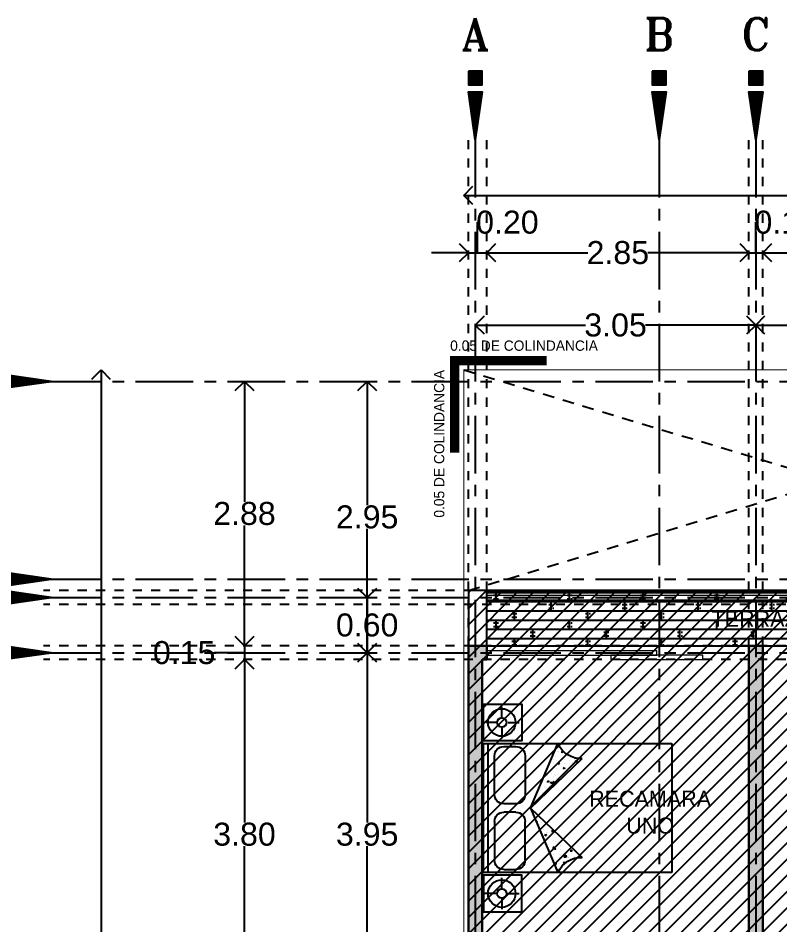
# Model space of a CAD drawing. Header units: metres. Extents: x -58 to 722, y -1100 to 345.
# Drawn here: x 89.08 to 97.36, y -485.22 to -475.36 of the extents above; entities that cross this region are included whole.
import ezdxf
from ezdxf.enums import TextEntityAlignment as Align

# ---------------------------------------------------------------- set-up
doc = ezdxf.new("R2010")
doc.units = ezdxf.units.M
doc.header["$MEASUREMENT"] = 0
for name, pattern in [('ACAD_ISO07W100', [3, 0, -3]), ('CENTER2', [1.125, 0.75, -0.125, 0.125, -0.125]), ('CENTERX2', [4, 2.5, -0.5, 0.5, -0.5]), ('HIDDEN2', [0.1875, 0.125, -0.0625])]:
    doc.linetypes.add(name, pattern=pattern)
doc.layers.get('0').update_dxf_attribs({"color": 255})
doc.layers.get('DEFPOINTS').update_dxf_attribs({"color": 250})
for name, color, linetype in [('FSR_ARQ_001TERRENO', 8, 'Continuous'), ('FSR_ARQ_003RELLENODEMUROS', 251, 'Continuous'), ('FSR_ARQ_007PROYECCIONES', 200, 'HIDDEN2'), ('FSR_ARQ_008MOBILIARIO', 115, 'Continuous'), ('FSR_ARQ_009ESCALERA', 40, 'Continuous'), ('FSR_ARQ_010MUROBAJO', 33, 'Continuous'), ('FSR_ARQ_014TEXTOS', 142, 'Continuous'), ('FSR_ARQ_015COTAS', 125, 'Continuous'), ('FSR_ARQ_016EJES', 135, 'CENTER2'), ('FSR_ARQ_017EJESTEXT', 135, 'Continuous'), ('FSR_ARQ_018HATCH', 252, 'Continuous'), ('FSR_ARQ_022AREAS', 110, 'Continuous'), ('FSR_ARQ_025RESTRI', 140, 'Continuous'), ('MOBILIARIO', 125, 'Continuous')]:
    doc.layers.add(name, color=color, linetype=linetype)
doc.layers.add('FSR_ARQ_002MURO', color=150, linetype='Continuous', lineweight=30)
doc.layers.add('FSR_ARQ_013VENTANAS', color=4, linetype='Continuous', lineweight=5)
doc.styles.add('ESPACIOS', font='GOTHIC.TTF')
doc.styles.add('ROMANT', font='romant.shx')
doc.styles.add('style1', font='arial.ttf')
doc.dimstyles.new('PP_PACO', dxfattribs={"dimtxt": 0.18, "dimasz": 0.075, "dimexe": 0.075, "dimexo": 0, "dimgap": 0, "dimtad": 0, "dimtih": 1, "dimtoh": 1, "dimzin": 1, "dimdsep": 46, "dimtxsty": 'style1', "dimcen": 0.15, "dimse1": 1, "dimse2": 1, "dimclrd": 256, "dimclre": 256, "dimadec": 0, "dimazin": 0, "dimtfac": 1, "dimtmove": 0, "dimatfit": 3, "dimfxl": 0.075, "dimarcsym": 0})
pattern_1 = [(0, (214.568103, -440.040968), (0.0078125, 0.015625), [0, -0.015625])]

# ---------------------------------------------------------------- blocks, each defined once
blk = doc.blocks.new('*X12')
at = {"color": 0}
for p, q in [((28.9568, -1.6501), (28.9568, -1.6501)), ((28.9722, -1.6226), (28.9722, -1.6226)), ((28.9841, -1.6177), (28.9841, -1.6177)), ((29.0085, -1.599), (29.0162, -1.6002)), ((29.0162, -1.6002), (29.0157, -1.5959)), ((29.0794, -1.6158), (29.0874, -1.6062)), ((29.0848, -1.6214), (29.0903, -1.6219)), ((29.0903, -1.6219), (29.0874, -1.6063)), ((29.1176, -1.6234), (29.1176, -1.6234)), ((29.1841, -1.6447), (29.1891, -1.6427)), ((29.1841, -1.6447), (29.1965, -1.653)), ((29.1965, -1.6531), (29.1986, -1.6468)), ((28.6976, -1.7681), (28.6976, -1.7681)), ((28.7492, -1.742), (28.7492, -1.742)), ((28.7514, -1.7773), (28.7634, -1.7629)), ((28.7663, -1.7786), (28.7634, -1.7629)), ((28.8118, -1.7337), (28.8118, -1.7337)), ((28.8239, -1.7521), (28.8239, -1.7521)), ((28.8817, -1.7112), (28.8817, -1.7112)), ((28.9065, -1.7213), (28.9065, -1.7213)), ((29.2084, -1.6998), (29.2084, -1.6998)), ((29.2216, -1.6798), (29.2216, -1.6798)), ((29.2522, -1.7113), (29.2522, -1.7113)), ((29.282, -1.7281), (29.282, -1.7281)), ((29.3121, -1.7662), (29.3121, -1.7662)), ((29.3137, -1.7576), (29.3137, -1.7576)), ((29.3333, -1.7453), (29.3508, -1.7386)), ((29.3333, -1.7453), (29.3457, -1.7537)), ((29.3352, -1.7642), (29.3352, -1.7642)), ((29.3457, -1.7537), (29.3508, -1.7386)), ((29.3763, -1.7493), (29.3763, -1.7493)), ((28.4853, -1.8556), (28.4853, -1.8556)), ((28.5232, -1.8365), (28.5232, -1.8365)), ((28.5256, -1.8613), (28.5256, -1.8613)), ((28.5661, -1.8277), (28.5661, -1.8277)), ((28.5662, -1.8689), (28.5662, -1.8689)), ((28.6188, -1.8613), (28.6188, -1.8613)), ((28.669, -1.8114), (28.669, -1.8114)), ((28.6834, -1.8406), (28.6834, -1.8406)), ((28.6946, -1.8513), (28.6946, -1.8513)), ((28.6995, -1.8333), (28.6995, -1.8333)), ((28.7289, -1.8663), (28.7289, -1.8663)), ((28.746, -1.8323), (28.746, -1.8323)), ((28.7514, -1.7773), (28.7663, -1.7786)), ((28.7522, -1.8669), (28.7522, -1.8669)), ((28.7603, -1.8402), (28.7798, -1.8199)), ((28.7603, -1.8402), (28.7825, -1.8437)), ((28.764, -1.8059), (28.7815, -1.7992)), ((28.764, -1.8059), (28.7764, -1.8143)), ((28.7764, -1.8143), (28.7815, -1.7992)), ((28.7825, -1.8437), (28.7798, -1.82)), ((28.8148, -1.7864), (28.8148, -1.7864)), ((29.2893, -1.8243), (29.3014, -1.81)), ((29.2893, -1.8243), (29.3043, -1.8257)), ((29.3043, -1.8257), (29.3014, -1.81)), ((29.3106, -1.8479), (29.3106, -1.8479)), ((29.3321, -1.8475), (29.3321, -1.8475)), ((29.3668, -1.8615), (29.3668, -1.8615)), ((29.4053, -1.8355), (29.4053, -1.8355)), ((29.4076, -1.8537), (29.4076, -1.8537)), ((29.4605, -1.8299), (29.4605, -1.8299)), ((29.4686, -1.84), (29.4807, -1.8257)), ((29.4686, -1.84), (29.4836, -1.8413)), ((29.4836, -1.8414), (29.4807, -1.8257)), ((29.4825, -1.846), (29.5, -1.8393)), ((29.4825, -1.846), (29.495, -1.8544)), ((29.495, -1.8544), (29.5, -1.8393)), ((29.5003, -1.8672), (29.5003, -1.8672)), ((29.5534, -1.8287), (29.5534, -1.8287)), ((29.5631, -1.8147), (29.5631, -1.8147)), ((29.5868, -1.8139), (29.5868, -1.8139)), ((29.6337, -1.8728), (29.6337, -1.8728)), ((29.6479, -1.8557), (29.6589, -1.8427)), ((29.6479, -1.8557), (29.6629, -1.857)), ((29.6629, -1.8571), (29.6603, -1.8433)), ((28.3683, -1.882), (28.3683, -1.882)), ((28.4274, -1.934), (28.4395, -1.9196)), ((28.4274, -1.934), (28.4424, -1.9353)), ((28.4309, -1.8738), (28.4309, -1.8738)), ((28.4363, -1.8877), (28.4363, -1.8877)), ((28.4373, -1.9164), (28.4373, -1.9164)), ((28.4424, -1.9353), (28.4395, -1.9196)), ((28.4598, -1.9599), (28.4598, -1.9599)), ((28.5163, -1.9548), (28.5163, -1.9548)), ((28.5539, -1.8866), (28.5714, -1.8798)), ((28.5539, -1.8866), (28.5663, -1.8949)), ((28.5632, -1.9522), (28.5632, -1.9522)), ((28.5663, -1.895), (28.5714, -1.8799)), ((28.5831, -1.8914), (28.5831, -1.8914)), ((28.6067, -1.9496), (28.6188, -1.9353)), ((28.6067, -1.9496), (28.6217, -1.951)), ((28.6177, -1.9392), (28.6177, -1.9392)), ((28.6217, -1.951), (28.6188, -1.9353)), ((28.6498, -1.9604), (28.6498, -1.9604)), ((28.6803, -1.9309), (28.6803, -1.9309)), ((28.6915, -1.9346), (28.6915, -1.9346)), ((29.4195, -1.8951), (29.4195, -1.8951)), ((29.4574, -1.9131), (29.4574, -1.9131)), ((29.4974, -1.9133), (29.4974, -1.9133)), ((29.553, -1.9007), (29.553, -1.9007)), ((29.56, -1.9051), (29.56, -1.9051)), ((29.5607, -1.9644), (29.5802, -1.9441)), ((29.5607, -1.9644), (29.583, -1.9678)), ((29.583, -1.9678), (29.5802, -1.9441)), ((29.5837, -1.8971), (29.5837, -1.8971)), ((29.6318, -1.9466), (29.6493, -1.9399)), ((29.6318, -1.9466), (29.6442, -1.955)), ((29.6442, -1.955), (29.6493, -1.9399)), ((29.6546, -1.8926), (29.6546, -1.8926)), ((29.6864, -1.9064), (29.6864, -1.9064)), ((29.7136, -1.8783), (29.7136, -1.8783)), ((28.5022, -2.0643), (28.5106, -2.0611)), ((28.5055, -2.0763), (28.5106, -2.0611)), ((28.5266, -2.0838), (28.5461, -2.0635)), ((28.5328, -2.0039), (28.5328, -2.0039)), ((28.5489, -2.0872), (28.5461, -2.0635)), ((28.5519, -2.0378), (28.5519, -2.0378)), ((28.5601, -2.0354), (28.5601, -2.0354)), ((28.6145, -2.0295), (28.6145, -2.0295)), ((29.4505, -1.9942), (29.4505, -1.9942)), ((29.4544, -1.9963), (29.4544, -1.9963)), ((29.4942, -2.0037), (29.4942, -2.0037)), ((29.5033, -2.0281), (29.5154, -2.0137)), ((29.5033, -2.0281), (29.5183, -2.0294)), ((29.5183, -2.0294), (29.5154, -2.0137)), ((29.5431, -1.9779), (29.5431, -1.9779)), ((29.5776, -2.0635), (29.5776, -2.0635)), ((29.5807, -1.9803), (29.5807, -1.9803)), ((29.584, -1.9999), (29.584, -1.9999)), ((29.5889, -1.9912), (29.5889, -1.9912)), ((28.5048, -2.0758), (28.5055, -2.0762)), ((28.5204, -2.1161), (28.5204, -2.1161)), ((28.5266, -2.0838), (28.5489, -2.0872)), ((29.5709, -2.1279), (29.5845, -2.1227)), ((29.5709, -2.1279), (29.5834, -2.1363)), ((29.5834, -2.1363), (29.5844, -2.1333))]:
    blk.add_line(p, q, dxfattribs=at)
blk = doc.blocks.new('CAMA1')
for p, q in [((1.4, 2.05), (0, 2.05)), ((0, 2.05), (0, 0)), ((1.4, 2), (0, 2)), ((1.4, 0), (1.4, 2.05)), ((0.5546, 1.9293), (0.1317, 1.9293)), ((0.8454, 1.9293), (1.2683, 1.9293)), ((0.0317, 1.8293), (0.0317, 1.6966)), ((0.6546, 1.6966), (0.6546, 1.8293)), ((0.7454, 1.6966), (0.7454, 1.8293)), ((1.3683, 1.8293), (1.3683, 1.6966)), ((0.1317, 1.5966), (0.5546, 1.5966)), ((1.2683, 1.5966), (0.8454, 1.5966)), ((0.7, 1.5373), (0, 1.2393)), ((0.7, 1.5373), (0.1628, 0.9761)), ((0.7, 1.5373), (1.2372, 0.9761)), ((0.7, 1.5373), (1.4, 1.2393)), ((0, 0), (1.4, 0))]:
    blk.add_line(p, q)
for centre, radius, start, end in [((0.1317, 1.8293), 0.1, 90, 180), ((0.5546, 1.8293), 0.1, 0, 90), ((0.8454, 1.8293), 0.1, 90, 180), ((1.2683, 1.8293), 0.1, 0, 90), ((0.1317, 1.6966), 0.1, 180, 270), ((0.5546, 1.6966), 0.1, 270, 0), ((0.8454, 1.6966), 0.1, 180, 270), ((1.2683, 1.6966), 0.1, 270, 360), ((-0.1119, 0.9881), 0.275, 357.48544, 65.98797), ((1.5119, 0.9881), 0.275, 114.01203, 182.51456)]:
    blk.add_arc(centre, radius, start, end)
blk.add_blockref('*X12', (-28.3475, 3.1197))
blk = doc.blocks.new('Di-p0101')
at = {"const_width": 0.2}
blk.add_lwpolyline([(0, 0.8), (0, 1)], dxfattribs=at)
for points in [[(0.1, 1), (0.1, 0.8), (-0.1, 0.8), (-0.1, 1)], [(0, 0), (0.1, 0.7), (-0.1, 0.7)]]:
    blk.add_lwpolyline(points, close=True)
blk.add_lwpolyline([(0, 0, 0, 0.2, 0), (0, 0.7, 0.2, 0.2, 0)], format="xyseb")
at = {"style": 'ROMANT'}
blk.add_attdef('1', text='', height=0.6, dxfattribs=at).set_placement((0, 1.3), align=Align.CENTER)
blk = doc.blocks.new('Di-p0102')
at = {"const_width": 0.2}
blk.add_lwpolyline([(-0.8, 0), (-1, 0)], dxfattribs=at)
for points in [[(-1, 0.1), (-0.8, 0.1), (-0.8, -0.1), (-1, -0.1)], [(0, 0), (-0.7, 0.1), (-0.7, -0.1)]]:
    blk.add_lwpolyline(points, close=True)
blk.add_lwpolyline([(0, 0, 0, 0.2, 0), (-0.7, 0, 0.2, 0.2, 0)], format="xyseb")
at = {"style": 'ROMANT'}
blk.add_attdef('A', text='', height=0.6, dxfattribs=at).set_placement((-1.3, 0), align=Align.MIDDLE_RIGHT)
blk = doc.blocks.new('_Open90')
at = {"color": 0, "linetype": 'ByBlock', "lineweight": -2}
for p, q in [((-0.5, 0.5), (0, 0)), ((0, 0), (-1, 0)), ((0, 0), (-0.5, -0.5))]:
    blk.add_line(p, q, dxfattribs=at)
blk = doc.blocks.new('*D389')
at = {"layer": 'DEFPOINTS', "color": 0, "ltscale": 0.005, "transparency": 16777216}
for p in [(93.0469, -481.6615), (92.8739, -482.2615), (93.0469, -482.2615)]:
    blk.add_point(p, dxfattribs=at)
at = {"layer": 'FSR_ARQ_015COTAS', "lineweight": -2, "ltscale": 0.005, "transparency": 16777216}
for p, q in [((92.8739, -481.4615), (92.8739, -481.2615)), ((92.8739, -481.6615), (92.8739, -482.2615)), ((92.8739, -481.6615), (92.8739, -482.2615)), ((92.8739, -482.4615), (92.8739, -482.6615))]:
    blk.add_line(p, q, dxfattribs=at)
at = {"layer": 'FSR_ARQ_015COTAS', "lineweight": -2, "ltscale": 0.005, "transparency": 16777216, "xscale": 0.2, "yscale": 0.2, "zscale": 0.2}
for p, rotation in [((92.8739, -481.6615), 270), ((92.8739, -482.2615), 90)]:
    blk.add_blockref('_Open90', p, dxfattribs=dict(at, rotation=rotation))
at = {"layer": 'FSR_ARQ_015COTAS', "color": 0, "ltscale": 0.005, "transparency": 16777216, "insert": (92.8739, -481.9615), "char_height": 0.25, "attachment_point": 5, "style": 'style1'}
blk.add_mtext('0.60', dxfattribs=at)
blk = doc.blocks.new('*D390')
at = {"layer": 'DEFPOINTS', "color": 0, "ltscale": 0.005, "transparency": 16777216}
for p in [(93.0469, -482.2615), (92.8739, -486.2115), (93.0688, -486.2115)]:
    blk.add_point(p, dxfattribs=at)
at = {"layer": 'FSR_ARQ_015COTAS', "lineweight": -2, "ltscale": 0.005, "transparency": 16777216}
for p, q in [((92.8739, -482.4615), (92.8739, -484.1088)), ((92.8739, -486.0115), (92.8739, -484.3643))]:
    blk.add_line(p, q, dxfattribs=at)
at = {"layer": 'FSR_ARQ_015COTAS', "lineweight": -2, "ltscale": 0.005, "transparency": 16777216, "xscale": 0.2, "yscale": 0.2, "zscale": 0.2}
for p, rotation in [((92.8739, -482.2615), 90), ((92.8739, -486.2115), 270)]:
    blk.add_blockref('_Open90', p, dxfattribs=dict(at, rotation=rotation))
at = {"layer": 'FSR_ARQ_015COTAS', "color": 0, "ltscale": 0.005, "transparency": 16777216, "insert": (92.8739, -484.2365), "char_height": 0.25, "attachment_point": 5, "style": 'style1'}
blk.add_mtext('3.95', dxfattribs=at)
blk = doc.blocks.new('*D498')
at = {"layer": 'DEFPOINTS', "color": 0, "ltscale": 0.005, "transparency": 16777216}
for p in [(92.8739, -479.311), (93.338, -479.311), (93.0469, -482.2615)]:
    blk.add_point(p, dxfattribs=at)
at = {"layer": 'FSR_ARQ_015COTAS', "lineweight": -2, "ltscale": 0.005, "transparency": 16777216}
for p, q in [((92.8739, -479.511), (92.8739, -480.6587)), ((92.8739, -482.0615), (92.8739, -480.9139))]:
    blk.add_line(p, q, dxfattribs=at)
at = {"layer": 'FSR_ARQ_015COTAS', "lineweight": -2, "ltscale": 0.005, "transparency": 16777216, "xscale": 0.2, "yscale": 0.2, "zscale": 0.2}
for p, rotation in [((92.8739, -479.311), 90), ((92.8739, -482.2615), 270)]:
    blk.add_blockref('_Open90', p, dxfattribs=dict(at, rotation=rotation))
at = {"layer": 'FSR_ARQ_015COTAS', "color": 0, "ltscale": 0.005, "transparency": 16777216, "insert": (92.8739, -480.7863), "char_height": 0.25, "attachment_point": 5, "style": 'style1'}
blk.add_mtext('2.95', dxfattribs=at)
blk = doc.blocks.new('*D499')
at = {"layer": 'DEFPOINTS', "color": 0, "ltscale": 0.005, "transparency": 16777216}
for p in [(92.0896, -479.311), (91.54, -482.1865), (92.0896, -482.1865)]:
    blk.add_point(p, dxfattribs=at)
at = {"layer": 'FSR_ARQ_015COTAS', "lineweight": -2, "ltscale": 0.005, "transparency": 16777216}
for p, q in [((91.54, -479.511), (91.54, -480.6212)), ((91.54, -481.9865), (91.54, -480.8764))]:
    blk.add_line(p, q, dxfattribs=at)
at = {"layer": 'FSR_ARQ_015COTAS', "lineweight": -2, "ltscale": 0.005, "transparency": 16777216, "xscale": 0.2, "yscale": 0.2, "zscale": 0.2}
for p, rotation in [((91.54, -479.311), 90), ((91.54, -482.1865), 270)]:
    blk.add_blockref('_Open90', p, dxfattribs=dict(at, rotation=rotation))
at = {"layer": 'FSR_ARQ_015COTAS', "color": 0, "ltscale": 0.005, "transparency": 16777216, "insert": (91.54, -480.7488), "char_height": 0.25, "attachment_point": 5, "style": 'style1'}
blk.add_mtext('2.88', dxfattribs=at)
blk = doc.blocks.new('*D500')
at = {"layer": 'DEFPOINTS', "color": 0, "ltscale": 0.005, "transparency": 16777216}
for p in [(92.0896, -482.1865), (91.54, -482.3365), (91.6852, -482.3365)]:
    blk.add_point(p, dxfattribs=at)
at = {"layer": 'FSR_ARQ_015COTAS', "lineweight": -2, "ltscale": 0.005, "transparency": 16777216}
for p, q in [((91.54, -481.9865), (91.54, -481.7865)), ((91.54, -482.1865), (91.54, -482.3365)), ((91.54, -482.1865), (91.54, -482.3365)), ((91.54, -482.2615), (91.2097, -482.2615)), ((91.54, -482.5365), (91.54, -482.7365))]:
    blk.add_line(p, q, dxfattribs=at)
at = {"layer": 'FSR_ARQ_015COTAS', "lineweight": -2, "ltscale": 0.005, "transparency": 16777216, "xscale": 0.2, "yscale": 0.2, "zscale": 0.2}
for p, rotation in [((91.54, -482.1865), 270), ((91.54, -482.3365), 90)]:
    blk.add_blockref('_Open90', p, dxfattribs=dict(at, rotation=rotation))
at = {"layer": 'FSR_ARQ_015COTAS', "color": 0, "ltscale": 0.005, "transparency": 16777216, "insert": (90.8841, -482.2615), "char_height": 0.25, "attachment_point": 5, "style": 'style1'}
blk.add_mtext('0.15', dxfattribs=at)
blk = doc.blocks.new('*D501')
at = {"layer": 'DEFPOINTS', "color": 0, "ltscale": 0.005, "transparency": 16777216}
for p in [(91.6852, -482.3365), (91.54, -486.1365), (92.0016, -486.1365)]:
    blk.add_point(p, dxfattribs=at)
at = {"layer": 'FSR_ARQ_015COTAS', "lineweight": -2, "ltscale": 0.005, "transparency": 16777216}
for p, q in [((91.54, -482.5365), (91.54, -484.1088)), ((91.54, -485.9365), (91.54, -484.3643))]:
    blk.add_line(p, q, dxfattribs=at)
at = {"layer": 'FSR_ARQ_015COTAS', "lineweight": -2, "ltscale": 0.005, "transparency": 16777216, "xscale": 0.2, "yscale": 0.2, "zscale": 0.2}
for p, rotation in [((91.54, -482.3365), 90), ((91.54, -486.1365), 270)]:
    blk.add_blockref('_Open90', p, dxfattribs=dict(at, rotation=rotation))
at = {"layer": 'FSR_ARQ_015COTAS', "color": 0, "ltscale": 0.005, "transparency": 16777216, "insert": (91.54, -484.2365), "char_height": 0.25, "attachment_point": 5, "style": 'style1'}
blk.add_mtext('3.80', dxfattribs=at)
blk = doc.blocks.new('*D508')
at = {"layer": 'DEFPOINTS', "color": 0, "ltscale": 0.005, "transparency": 16777216}
for p in [(89.9798, -479.186), (93.9248, -479.186), (93.9248, -494.186)]:
    blk.add_point(p, dxfattribs=at)
at = {"layer": 'FSR_ARQ_015COTAS', "lineweight": -2, "ltscale": 0.005, "transparency": 16777216}
for p, q in [((89.9798, -479.386), (89.9798, -486.5584)), ((89.9798, -493.986), (89.9798, -486.8137))]:
    blk.add_line(p, q, dxfattribs=at)
at = {"layer": 'FSR_ARQ_015COTAS', "lineweight": -2, "ltscale": 0.005, "transparency": 16777216, "xscale": 0.2, "yscale": 0.2, "zscale": 0.2}
for p, rotation in [((89.9798, -479.186), 90), ((89.9798, -494.186), 270)]:
    blk.add_blockref('_Open90', p, dxfattribs=dict(at, rotation=rotation))
at = {"layer": 'FSR_ARQ_015COTAS', "color": 0, "ltscale": 0.005, "transparency": 16777216, "insert": (89.9798, -486.686), "char_height": 0.25, "attachment_point": 5, "style": 'style1'}
blk.add_mtext('15.00', dxfattribs=at)
blk = doc.blocks.new('*D536')
at = {"layer": 'DEFPOINTS', "color": 0, "ltscale": 0.005, "transparency": 16777216}
for p in [(97.0998, -478.6992), (94.0498, -478.8701), (97.0998, -478.8701)]:
    blk.add_point(p, dxfattribs=at)
at = {"layer": 'FSR_ARQ_015COTAS', "lineweight": -2, "ltscale": 0.005, "transparency": 16777216}
for p, q in [((94.2498, -478.6992), (95.2492, -478.6992)), ((96.8998, -478.6992), (95.9003, -478.6992))]:
    blk.add_line(p, q, dxfattribs=at)
at = {"layer": 'FSR_ARQ_015COTAS', "lineweight": -2, "ltscale": 0.005, "transparency": 16777216, "xscale": 0.2, "yscale": 0.2, "zscale": 0.2, "rotation": 180}
blk.add_blockref('_Open90', (94.0498, -478.6992), dxfattribs=at)
at = {"layer": 'FSR_ARQ_015COTAS', "lineweight": -2, "ltscale": 0.005, "transparency": 16777216, "xscale": 0.2, "yscale": 0.2, "zscale": 0.2}
blk.add_blockref('_Open90', (97.0998, -478.6992), dxfattribs=at)
at = {"layer": 'FSR_ARQ_015COTAS', "color": 0, "ltscale": 0.005, "transparency": 16777216, "insert": (95.5748, -478.6992), "char_height": 0.25, "attachment_point": 5, "style": 'style1'}
blk.add_mtext('3.05', dxfattribs=at)
blk = doc.blocks.new('*D537')
at = {"layer": 'DEFPOINTS', "color": 0, "ltscale": 0.005, "transparency": 16777216}
for p in [(100.1498, -478.6992), (97.0998, -478.8701), (100.1498, -478.9832)]:
    blk.add_point(p, dxfattribs=at)
at = {"layer": 'FSR_ARQ_015COTAS', "lineweight": -2, "ltscale": 0.005, "transparency": 16777216}
for p, q in [((97.2998, -478.6992), (98.2992, -478.6992)), ((99.9498, -478.6992), (98.9503, -478.6992))]:
    blk.add_line(p, q, dxfattribs=at)
at = {"layer": 'FSR_ARQ_015COTAS', "lineweight": -2, "ltscale": 0.005, "transparency": 16777216, "xscale": 0.2, "yscale": 0.2, "zscale": 0.2, "rotation": 180}
blk.add_blockref('_Open90', (97.0998, -478.6992), dxfattribs=at)
at = {"layer": 'FSR_ARQ_015COTAS', "lineweight": -2, "ltscale": 0.005, "transparency": 16777216, "xscale": 0.2, "yscale": 0.2, "zscale": 0.2}
blk.add_blockref('_Open90', (100.1498, -478.6992), dxfattribs=at)
at = {"layer": 'FSR_ARQ_015COTAS', "color": 0, "ltscale": 0.005, "transparency": 16777216, "insert": (98.6248, -478.6992), "char_height": 0.25, "attachment_point": 5, "style": 'style1'}
blk.add_mtext('3.05', dxfattribs=at)
blk = doc.blocks.new('*D539')
at = {"layer": 'DEFPOINTS', "color": 0, "ltscale": 0.005, "transparency": 16777216}
for p in [(94.1748, -477.9118), (93.9748, -478.1666), (94.1748, -478.1666)]:
    blk.add_point(p, dxfattribs=at)
at = {"layer": 'FSR_ARQ_015COTAS', "lineweight": -2, "ltscale": 0.005, "transparency": 16777216}
for p, q in [((94.0748, -477.9118), (94.0748, -477.5815)), ((93.7748, -477.9118), (93.5748, -477.9118)), ((93.9748, -477.9118), (94.1748, -477.9118)), ((93.9748, -477.9118), (94.1748, -477.9118)), ((94.3748, -477.9118), (94.5748, -477.9118))]:
    blk.add_line(p, q, dxfattribs=at)
at = {"layer": 'FSR_ARQ_015COTAS', "lineweight": -2, "ltscale": 0.005, "transparency": 16777216, "xscale": 0.2, "yscale": 0.2, "zscale": 0.2}
blk.add_blockref('_Open90', (93.9748, -477.9118), dxfattribs=at)
at = {"layer": 'FSR_ARQ_015COTAS', "lineweight": -2, "ltscale": 0.005, "transparency": 16777216, "xscale": 0.2, "yscale": 0.2, "zscale": 0.2, "rotation": 180}
blk.add_blockref('_Open90', (94.1748, -477.9118), dxfattribs=at)
at = {"layer": 'FSR_ARQ_015COTAS', "color": 0, "ltscale": 0.005, "transparency": 16777216, "insert": (94.399, -477.5815), "char_height": 0.25, "attachment_point": 5, "style": 'style1'}
blk.add_mtext('0.20', dxfattribs=at)
blk = doc.blocks.new('*D540')
at = {"layer": 'DEFPOINTS', "color": 0, "ltscale": 0.005, "transparency": 16777216}
for p in [(97.0248, -477.9118), (94.1748, -478.1666), (97.0248, -478.3799)]:
    blk.add_point(p, dxfattribs=at)
at = {"layer": 'FSR_ARQ_015COTAS', "lineweight": -2, "ltscale": 0.005, "transparency": 16777216}
for p, q in [((94.3748, -477.9118), (95.272, -477.9118)), ((96.8248, -477.9118), (95.9275, -477.9118))]:
    blk.add_line(p, q, dxfattribs=at)
at = {"layer": 'FSR_ARQ_015COTAS', "lineweight": -2, "ltscale": 0.005, "transparency": 16777216, "xscale": 0.2, "yscale": 0.2, "zscale": 0.2, "rotation": 180}
blk.add_blockref('_Open90', (94.1748, -477.9118), dxfattribs=at)
at = {"layer": 'FSR_ARQ_015COTAS', "lineweight": -2, "ltscale": 0.005, "transparency": 16777216, "xscale": 0.2, "yscale": 0.2, "zscale": 0.2}
blk.add_blockref('_Open90', (97.0248, -477.9118), dxfattribs=at)
at = {"layer": 'FSR_ARQ_015COTAS', "color": 0, "ltscale": 0.005, "transparency": 16777216, "insert": (95.5998, -477.9118), "char_height": 0.25, "attachment_point": 5, "style": 'style1'}
blk.add_mtext('2.85', dxfattribs=at)
blk = doc.blocks.new('*D541')
at = {"layer": 'DEFPOINTS', "color": 0, "ltscale": 0.005, "transparency": 16777216}
for p in [(97.1748, -477.9118), (97.0248, -478.3799), (97.1748, -478.3226)]:
    blk.add_point(p, dxfattribs=at)
at = {"layer": 'FSR_ARQ_015COTAS', "lineweight": -2, "ltscale": 0.005, "transparency": 16777216}
for p, q in [((97.0998, -477.9118), (97.0998, -477.5815)), ((96.8248, -477.9118), (96.6248, -477.9118)), ((97.0248, -477.9118), (97.1748, -477.9118)), ((97.0248, -477.9118), (97.1748, -477.9118)), ((97.3748, -477.9118), (97.5748, -477.9118))]:
    blk.add_line(p, q, dxfattribs=at)
at = {"layer": 'FSR_ARQ_015COTAS', "lineweight": -2, "ltscale": 0.005, "transparency": 16777216, "xscale": 0.2, "yscale": 0.2, "zscale": 0.2}
blk.add_blockref('_Open90', (97.0248, -477.9118), dxfattribs=at)
at = {"layer": 'FSR_ARQ_015COTAS', "lineweight": -2, "ltscale": 0.005, "transparency": 16777216, "xscale": 0.2, "yscale": 0.2, "zscale": 0.2, "rotation": 180}
blk.add_blockref('_Open90', (97.1748, -477.9118), dxfattribs=at)
at = {"layer": 'FSR_ARQ_015COTAS', "color": 0, "ltscale": 0.005, "transparency": 16777216, "insert": (97.4254, -477.5815), "char_height": 0.25, "attachment_point": 5, "style": 'style1'}
blk.add_mtext('0.15', dxfattribs=at)
blk = doc.blocks.new('*D542')
at = {"layer": 'DEFPOINTS', "color": 0, "ltscale": 0.005, "transparency": 16777216}
for p in [(100.0748, -477.9118), (97.1748, -478.3226), (100.0748, -478.4026)]:
    blk.add_point(p, dxfattribs=at)
at = {"layer": 'FSR_ARQ_015COTAS', "lineweight": -2, "ltscale": 0.005, "transparency": 16777216}
for p, q in [((97.3748, -477.9118), (98.2984, -477.9118)), ((99.8748, -477.9118), (98.9512, -477.9118))]:
    blk.add_line(p, q, dxfattribs=at)
at = {"layer": 'FSR_ARQ_015COTAS', "lineweight": -2, "ltscale": 0.005, "transparency": 16777216, "xscale": 0.2, "yscale": 0.2, "zscale": 0.2, "rotation": 180}
blk.add_blockref('_Open90', (97.1748, -477.9118), dxfattribs=at)
at = {"layer": 'FSR_ARQ_015COTAS', "lineweight": -2, "ltscale": 0.005, "transparency": 16777216, "xscale": 0.2, "yscale": 0.2, "zscale": 0.2}
blk.add_blockref('_Open90', (100.0748, -477.9118), dxfattribs=at)
at = {"layer": 'FSR_ARQ_015COTAS', "color": 0, "ltscale": 0.005, "transparency": 16777216, "insert": (98.6248, -477.9118), "char_height": 0.25, "attachment_point": 5, "style": 'style1'}
blk.add_mtext('2.90', dxfattribs=at)
blk = doc.blocks.new('*D546')
at = {"layer": 'DEFPOINTS', "color": 0, "ltscale": 0.005, "transparency": 16777216}
for p in [(101.9248, -477.2888), (93.9248, -479.186), (101.9248, -479.186)]:
    blk.add_point(p, dxfattribs=at)
at = {"layer": 'FSR_ARQ_015COTAS', "lineweight": -2, "ltscale": 0.005, "transparency": 16777216}
for p, q in [((94.1248, -477.2888), (97.6003, -477.2888)), ((101.7248, -477.2888), (98.2492, -477.2888))]:
    blk.add_line(p, q, dxfattribs=at)
at = {"layer": 'FSR_ARQ_015COTAS', "lineweight": -2, "ltscale": 0.005, "transparency": 16777216, "xscale": 0.2, "yscale": 0.2, "zscale": 0.2, "rotation": 180}
blk.add_blockref('_Open90', (93.9248, -477.2888), dxfattribs=at)
at = {"layer": 'FSR_ARQ_015COTAS', "lineweight": -2, "ltscale": 0.005, "transparency": 16777216, "xscale": 0.2, "yscale": 0.2, "zscale": 0.2}
blk.add_blockref('_Open90', (101.9248, -477.2888), dxfattribs=at)
at = {"layer": 'FSR_ARQ_015COTAS', "color": 0, "ltscale": 0.005, "transparency": 16777216, "insert": (97.9248, -477.2888), "char_height": 0.25, "attachment_point": 5, "style": 'style1'}
blk.add_mtext('8.00', dxfattribs=at)

msp = doc.modelspace()

# ---------------------------------------------------------------- hatches: boundary and pattern name
at = {"layer": 'FSR_ARQ_003RELLENODEMUROS', "ltscale": 5}
h = msp.add_hatch(dxfattribs=at)
h.set_pattern_fill('DOTS', color=256, scale=0.25)
h.set_pattern_definition(pattern_1)
h.paths.add_polyline_path([(96.1248, -485.5365), (95.9748, -485.5365), (95.9748, -486.1365), (94.1248, -486.1365), (94.1248, -482.3365), (94.1748, -482.3365), (94.1748, -482.1865), (93.9748, -482.1865), (93.9748, -493.2865), (94.1248, -493.2865), (94.1248, -488.4365), (97.0248, -488.4365), (97.0248, -489.0365), (97.1748, -489.0365), (97.1748, -487.1865), (96.3248, -487.1865), (96.3248, -487.3365), (97.0248, -487.3365), (97.0248, -488.2865), (94.1248, -488.2865), (94.1248, -486.2865), (96.1248, -486.2865)])
h = msp.add_hatch(dxfattribs=at)
h.set_pattern_fill('DOTS', color=256, scale=0.25)
h.set_pattern_definition(pattern_1)
h.paths.add_polyline_path([(97.1748, -482.1865), (97.0248, -482.1865), (97.0248, -486.2865), (97.1748, -486.2865)])
at = {"layer": 'FSR_ARQ_018HATCH'}
h = msp.add_hatch(dxfattribs=at)
h.set_pattern_fill('BOARDWN', color=256, scale=0.05, pattern_type=2)
h.set_pattern_definition([(0, (94.67478, -478.10655), (0, 0.1), []), (90, (94.67478, -478.10655), (-0.2, 0.2), [0.1, -0.7]), (90, (94.69478, -478.07655), (-0.2, 0.2), [0, -0.04, 0, -0.76]), (90, (95.45478, -478.07655), (-0.2, 0.2), [0, -0.04, 0, -0.76]), (90, (95.07478, -478.00655), (-0.2, 0.2), [0.1, -0.7]), (90, (95.05478, -477.97655), (-0.2, 0.2), [0, -0.04, 0, -0.76]), (90, (95.09478, -477.97655), (-0.2, 0.2), [0, -0.04, 0, -0.76])])
h.paths.add_polyline_path([(100.0748, -481.5865), (94.1748, -481.5865), (94.1748, -482.1865), (100.0748, -482.1865)])
at = {"layer": 'FSR_ARQ_022AREAS', "ltscale": 0.005}
h = msp.add_hatch(dxfattribs=at)
h.set_pattern_fill('ANSI31', color=256)
h.set_pattern_definition([(45, (25.98174, 0), (-0.088388348, 0.088388348), [])])
h.paths.add_polyline_path([(93.9748, -481.5865), (93.9748, -493.2865), (99.5248, -493.2865), (99.5248, -492.6865), (101.8748, -492.6865), (101.8748, -481.5865)])

# ---------------------------------------------------------------- linework, layer by layer
at = {"layer": 'DEFPOINTS', "linetype": 'ACAD_ISO07W100', "ltscale": 0.005}
for p, q in [((93.9748, -482.1865), (93.9748, -476.686)), ((94.1748, -482.1865), (94.1748, -476.686)), ((97.0248, -482.1865), (97.0248, -476.686)), ((97.1748, -482.1865), (97.1748, -476.686)), ((104.4248, -481.5865), (89.3562, -481.5865)), ((104.4248, -481.7365), (89.3562, -481.7365)), ((104.4248, -482.1865), (89.3562, -482.1865)), ((104.4248, -482.3365), (89.3562, -482.3365))]:
    msp.add_line(p, q, dxfattribs=at)
at = {"layer": 'FSR_ARQ_001TERRENO', "const_width": 0.1}
msp.add_lwpolyline([(93.8248, -480.086), (93.8248, -479.086), (94.8248, -479.086)], dxfattribs=at)
at = {"layer": 'FSR_ARQ_001TERRENO', "const_width": 0.01}
msp.add_lwpolyline([(93.9248, -494.186), (93.9248, -479.186), (101.9248, -479.186), (101.9248, -494.186)], close=True, dxfattribs=at)
at = {"layer": 'FSR_ARQ_002MURO'}
msp.add_lwpolyline([(96.3248, -487.3365), (97.0248, -487.3365), (97.0248, -488.2865), (94.1248, -488.2865), (94.1248, -486.2865), (96.1248, -486.2865), (96.1248, -485.5365), (95.9748, -485.5365), (95.9748, -486.1365), (94.1248, -486.1365), (94.1248, -482.3365), (94.1748, -482.3365), (94.1748, -482.1865), (93.9748, -482.1865), (93.9748, -493.2865), (94.1248, -493.2865), (94.1248, -488.4365), (97.0248, -488.4365), (97.0248, -489.0365), (97.1748, -489.0365), (97.1748, -487.1865), (96.3248, -487.1865)], close=True, dxfattribs=at)
at = {"layer": 'FSR_ARQ_002MURO', "ltscale": 0.005}
msp.add_lwpolyline([(97.0248, -482.1865), (97.0248, -486.2865), (97.1748, -486.2865), (97.1748, -482.1865)], close=True, dxfattribs=at)
at = {"layer": 'FSR_ARQ_007PROYECCIONES'}
for p, q in [((93.9248, -479.186), (101.8748, -481.5865)), ((93.9748, -481.5865), (101.9248, -479.186))]:
    msp.add_line(p, q, dxfattribs=at)
at = {"layer": 'FSR_ARQ_008MOBILIARIO'}
for p, q in [((94.338, -482.9704), (94.338, -482.8504)), ((94.288, -483.0204), (94.168, -483.0204)), ((94.4065, -483.0204), (94.5265, -483.0204)), ((94.338, -483.0704), (94.338, -483.1904)), ((94.388, -484.8804), (94.5265, -484.8804))]:
    msp.add_line(p, q, dxfattribs=at)
for points in [[(94.138, -482.8204), (94.5565, -482.8204), (94.5565, -483.2204), (94.138, -483.2204)], [(94.138, -485.0804), (94.5565, -485.0804), (94.5565, -484.6804), (94.138, -484.6804)]]:
    msp.add_lwpolyline(points, close=True, dxfattribs=at)
for centre, radius in [((94.338, -483.0204), 0.15), ((94.338, -483.0204), 0.05), ((94.338, -484.8804), 0.15), ((94.338, -484.8804), 0.05)]:
    msp.add_circle(centre, radius, dxfattribs=at)
at = {"layer": 'FSR_ARQ_009ESCALERA'}
for p, q in [((94.1748, -481.5865), (100.0748, -481.5865)), ((94.1748, -482.1865), (97.0248, -482.1865)), ((97.1748, -482.1865), (100.0748, -482.1865))]:
    msp.add_line(p, q, dxfattribs=at)
at = {"layer": 'FSR_ARQ_010MUROBAJO'}
msp.add_lwpolyline([(94.1748, -482.1865), (94.1748, -481.5865), (93.9748, -481.5865), (93.9748, -482.1865)], close=True, dxfattribs=at)
at = {"layer": 'FSR_ARQ_013VENTANAS'}
for p, q in [((94.1748, -481.6365), (100.0748, -481.6365)), ((94.1748, -481.6865), (100.0748, -481.6865)), ((94.1748, -482.2365), (96.0248, -482.2365)), ((96.0248, -482.2865), (96.0248, -482.2365)), ((94.1748, -482.2865), (96.0248, -482.2865))]:
    msp.add_line(p, q, dxfattribs=at)
msp.add_lwpolyline([(96.5248, -482.2865), (95.5248, -482.2865), (95.5248, -482.3365), (96.5248, -482.3365), (96.5248, -482.2865)], dxfattribs=at)
at = {"layer": 'FSR_ARQ_016EJES', "linetype": 'CENTERX2', "ltscale": 0.25}
for p, q in [((94.0498, -476.686), (94.0498, -496.2449)), ((96.0498, -476.686), (96.0498, -496.2449)), ((97.0998, -476.686), (97.0998, -496.2449)), ((89.3562, -479.311), (104.4248, -479.311)), ((89.3562, -481.4623), (104.4248, -481.4623)), ((89.3562, -481.6615), (104.4248, -481.6615)), ((89.3562, -482.2615), (104.4248, -482.2615))]:
    msp.add_line(p, q, dxfattribs=at)
at = {"layer": 'FSR_ARQ_022AREAS', "ltscale": 0.005}
msp.add_lwpolyline([(93.9748, -481.5865), (93.9748, -493.2865), (99.5248, -493.2865), (99.5248, -492.6865), (101.8748, -492.6865), (101.8748, -481.5865), (93.9748, -481.5865)], dxfattribs=at)
at = {"layer": 'FSR_ARQ_025RESTRI', "linetype": 'HIDDEN2', "ltscale": 2.5, "const_width": 0.02, "flags": 128}
msp.add_lwpolyline([(93.9248, -482.1865), (101.9248, -482.1865)], dxfattribs=at)
at = {"layer": 'MOBILIARIO'}
for p, q in [((94.338, -484.8304), (94.338, -484.7104)), ((94.288, -484.8804), (94.1494, -484.8804)), ((94.338, -484.9304), (94.338, -485.0504))]:
    msp.add_line(p, q, dxfattribs=at)

# ---------------------------------------------------------------- block references
at = {"layer": 'FSR_ARQ_008MOBILIARIO', "xscale": -1, "rotation": 90}
msp.add_blockref('CAMA1', (96.188, -483.2504), dxfattribs=at)
at = {"layer": 'FSR_ARQ_017EJESTEXT', "lineweight": 0}
ref = msp.add_blockref('Di-p0101', (94.0498, -476.686), dxfattribs=dict(at, xscale=-0.75, yscale=0.75, zscale=0.75))
ref.add_attrib('1', 'A', dxfattribs={"layer": '0', "height": 0.35, "style": 'ROMANT'}).set_placement((94.0498, -475.711), align=Align.CENTER)
ref = msp.add_blockref('Di-p0101', (96.0498, -476.686), dxfattribs=dict(at, xscale=-0.75, yscale=0.75, zscale=0.75))
ref.add_attrib('1', 'B', dxfattribs={"layer": '0', "height": 0.35, "style": 'ROMANT'}).set_placement((96.0498, -475.711), align=Align.CENTER)
ref = msp.add_blockref('Di-p0101', (97.0998, -476.686), dxfattribs=dict(at, xscale=-0.75, yscale=0.75, zscale=0.75))
ref.add_attrib('1', 'C', dxfattribs={"layer": '0', "height": 0.35, "style": 'ROMANT'}).set_placement((97.0998, -475.711), align=Align.CENTER)
ref = msp.add_blockref('Di-p0102', (89.4361, -479.311), dxfattribs=dict(at, xscale=0.75, yscale=0.75, zscale=0.75))
ref.add_attrib('A', '1', dxfattribs={"layer": '0', "height": 0.35, "style": 'ROMANT'}).set_placement((88.4825, -479.311), align=Align.MIDDLE_RIGHT)
ref = msp.add_blockref('Di-p0102', (89.4361, -481.4623), dxfattribs=dict(at, xscale=0.75, yscale=0.75, zscale=0.75))
ref.add_attrib('A', '2', dxfattribs={"layer": '0', "height": 0.35, "style": 'ROMANT'}).set_placement((88.4825, -481.4623), align=Align.MIDDLE_RIGHT)
ref = msp.add_blockref('Di-p0102', (89.4361, -481.6615), dxfattribs=dict(at, xscale=0.75, yscale=0.75, zscale=0.75))
ref.add_attrib('A', '3', dxfattribs={"layer": '0', "height": 0.35, "style": 'ROMANT'}).set_placement((88.4825, -481.6615), align=Align.MIDDLE_RIGHT)
ref = msp.add_blockref('Di-p0102', (89.4361, -482.2615), dxfattribs=dict(at, xscale=0.75, yscale=0.75, zscale=0.75))
ref.add_attrib('A', '4', dxfattribs={"layer": '0', "height": 0.35, "style": 'ROMANT'}).set_placement((88.4825, -482.2615), align=Align.MIDDLE_RIGHT)

# ---------------------------------------------------------------- texts
at = {"layer": 'FSR_ARQ_014TEXTOS', "attachment_point": 7, "style": 'ESPACIOS'}
for s, width, insert, char_height in [('0.05 DE COLINDANCIA', 3.095153, (93.7766, -478.9799), 0.112), ('\\pxqc;TERRAZA', 2.223893, (96.0532, -481.98), 0.175), ('\\pxqc;RECAMARA\\PUNO', 2.223893, (94.839, -484.231), 0.175)]:
    msp.add_mtext_dynamic_manual_height_columns(s, width=width, gutter_width=0.525, heights=[0], dxfattribs=dict(at, insert=insert, char_height=char_height))
at = {"layer": 'FSR_ARQ_014TEXTOS', "insert": (93.7146, -480.7929), "char_height": 0.112, "attachment_point": 7, "rotation": 90, "style": 'ESPACIOS'}
msp.add_mtext_dynamic_manual_height_columns('0.05 DE COLINDANCIA', width=3.095153, gutter_width=0.525, heights=[0], dxfattribs=at)

# ---------------------------------------------------------------- dimensions: what is measured, and where the dimension line sits
at = {"layer": 'FSR_ARQ_015COTAS', "ltscale": 0.005}
for base, p1, p2, picture, middle in [((101.9248, -477.2888), (93.9248, -479.186), (101.9248, -479.186), '*D546', (97.9248, -477.2888)), ((94.1748, -477.9118), (93.9748, -478.1666), (94.1748, -478.1666), '*D539', (94.0748, -477.5815)), ((97.1748, -477.9118), (97.0248, -478.3799), (97.1748, -478.3226), '*D541', (97.0998, -477.5815)), ((97.0248, -477.9118), (94.1748, -478.1666), (97.0248, -478.3799), '*D540', (95.5998, -477.9118)), ((100.0748, -477.9118), (97.1748, -478.3226), (100.0748, -478.4026), '*D542', (98.6248, -477.9118)), ((97.0998, -478.6992), (94.0498, -478.8701), (97.0998, -478.8701), '*D536', (95.5748, -478.6992)), ((100.1498, -478.6992), (97.0998, -478.8701), (100.1498, -478.9832), '*D537', (98.6248, -478.6992))]:
    dim = msp.add_linear_dim(base=base, p1=p1, p2=p2, dimstyle='PP_PACO', override={"dimtxt": 0.25, "dimasz": 0.2, "dimblk1": 'Open90', "dimblk2": 'Open90', "dimsah": 1, "dimtmove": 1, "dimfxlon": 1}, dxfattribs=at)
    dim.commit()
    dim.dimension.update_dxf_attribs({"geometry": picture, "text_midpoint": middle})
for base, p1, p2, picture, middle in [((89.9798, -479.186), (93.9248, -494.186), (93.9248, -479.186), '*D508', (89.9798, -486.686)), ((91.54, -482.1865), (92.0896, -479.311), (92.0896, -482.1865), '*D499', (91.54, -480.7488)), ((92.8739, -479.311), (93.0469, -482.2615), (93.338, -479.311), '*D498', (92.8739, -480.7863)), ((91.54, -482.3365), (92.0896, -482.1865), (91.6852, -482.3365), '*D500', (91.2097, -482.2615)), ((91.54, -486.1365), (91.6852, -482.3365), (92.0016, -486.1365), '*D501', (91.54, -484.2365)), ((92.8739, -486.2115), (93.0469, -482.2615), (93.0688, -486.2115), '*D390', (92.8739, -484.2365))]:
    dim = msp.add_linear_dim(base=base, p1=p1, p2=p2, angle=90, dimstyle='PP_PACO', override={"dimtxt": 0.25, "dimasz": 0.2, "dimblk1": 'Open90', "dimblk2": 'Open90', "dimsah": 1, "dimtmove": 1, "dimfxlon": 1}, dxfattribs=at)
    dim.commit()
    dim.dimension.update_dxf_attribs({"geometry": picture, "text_midpoint": middle})
dim = msp.add_linear_dim(base=(92.8739, -482.2615), p1=(93.0469, -481.6615), p2=(93.0469, -482.2615), angle=90, dimstyle='PP_PACO', override={"dimtxt": 0.25, "dimasz": 0.2, "dimblk1": 'Open90', "dimblk2": 'Open90', "dimsah": 1, "dimtmove": 1, "dimfxlon": 1}, dxfattribs=at)
dim.commit()
dim.dimension.update_dxf_attribs({"geometry": '*D389', "text_midpoint": (92.8739, -481.9615), "dimtype": 160})

doc.saveas('drawing.dxf')
